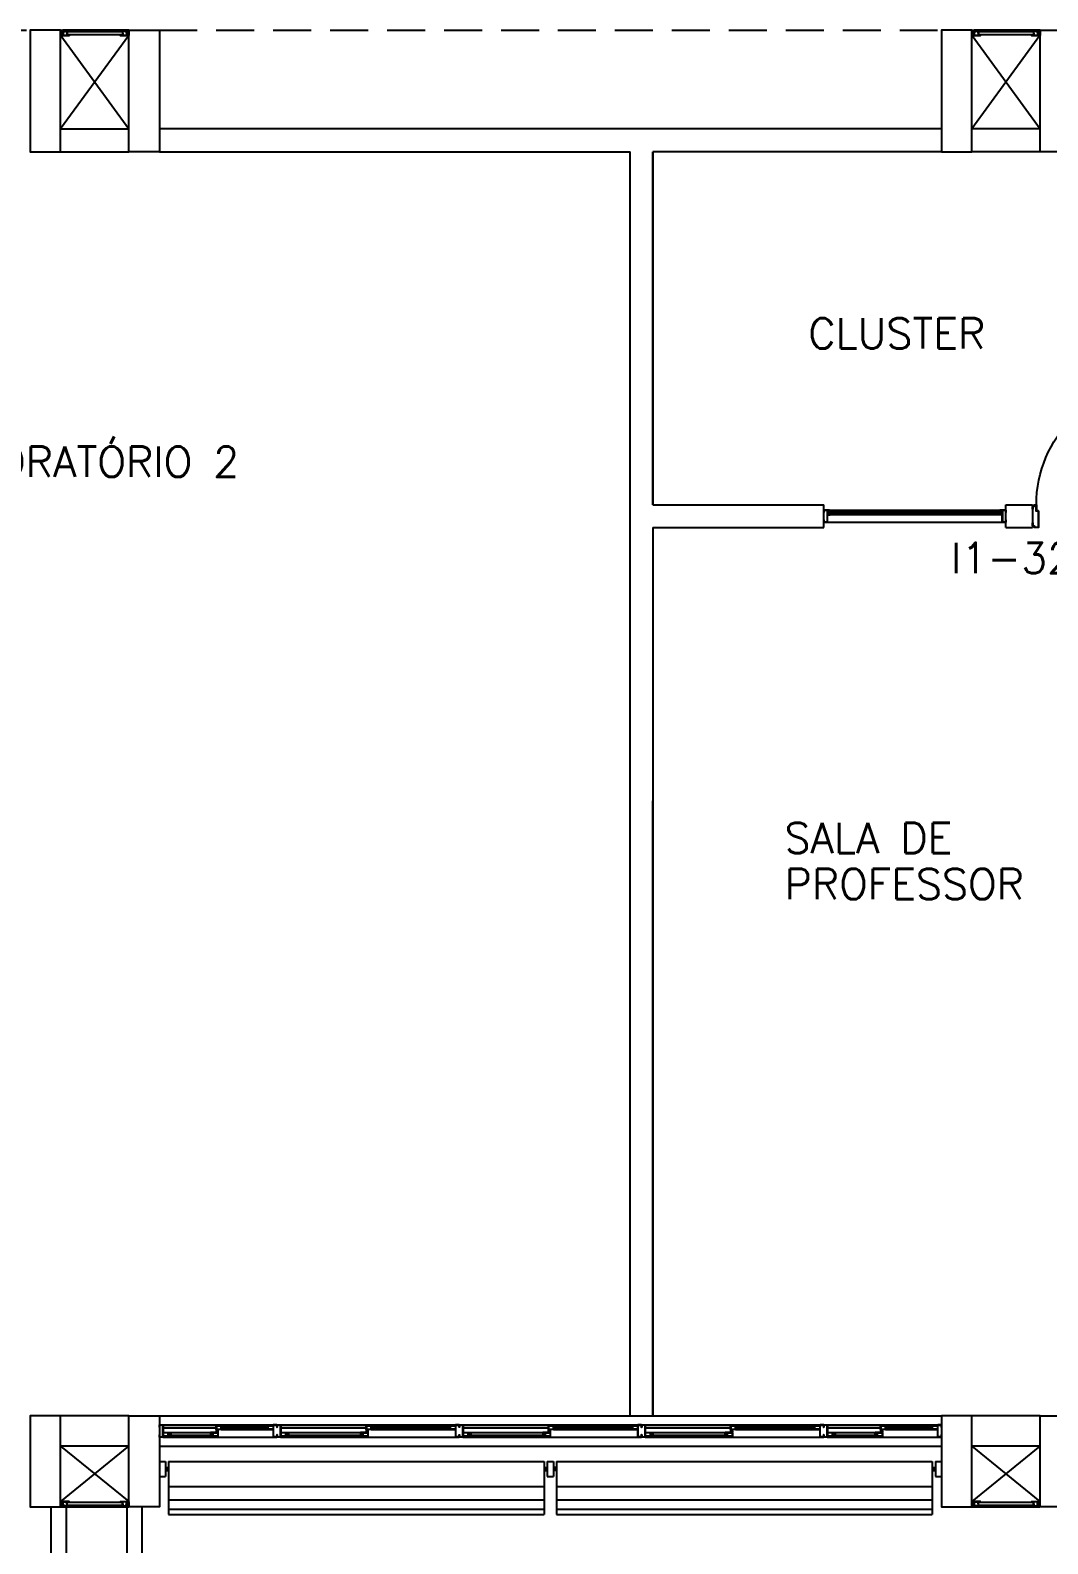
# Model space of a CAD drawing. Header units: millimetres. Extents: x 1887 to 2405, y 1100 to 1335.
# Drawn here: x 2045.56 to 2052.26, y 1254.76 to 1264.72 of the extents above; entities that cross this region are included whole.
import ezdxf

# ---------------------------------------------------------------- set-up
doc = ezdxf.new("R2010")
doc.units = ezdxf.units.MM
doc.linetypes.add('HIDDEN', pattern=[0.375, 0.25, -0.125])
for name, color, linetype in [('AR-ALV', 2, 'Continuous'), ('AR-BRISES', 1, 'Continuous'), ('AR-ESQ', 1, 'Continuous'), ('AR-ESQ-MONT', 1, 'Continuous'), ('AR-ESTC', 3, 'Continuous'), ('AR-PEITORIL', 1, 'Continuous'), ('AR-PISO', 1, 'Continuous'), ('AR-PORTA', 1, 'Continuous'), ('AR-PROJ', 1, 'HIDDEN'), ('AR-SHAFT', 1, 'Continuous'), ('BR-LINHAS', 1, 'Continuous'), ('BR-MONTANTE', 242, 'Continuous'), ('BR-PAINEL', 1, 'Continuous'), ('BR-SUPORTE', 1, 'Continuous'), ('DT-ESQ-BAGUETE-C', 2, 'Continuous'), ('DT-ESQ-BAGUETE-V', 1, 'Continuous'), ('DT-ESQ-CHAPA DOBRADA-V', 1, 'Continuous'), ('DT-ESQ-MARCO-V', 1, 'Continuous'), ('DT-ESQ-PERFIL CADEIRA-C', 2, 'Continuous'), ('DT-ESQ-PERFIL CADEIRA-V', 1, 'Continuous'), ('DT-ESQ-PERFIL U SIMPLES-C', 2, 'Continuous'), ('DT-ESQ-PERFIL U-C', 2, 'Continuous'), ('DT-ESQ-PERFIL U-V', 1, 'Continuous'), ('DT-ESQ-VENEZIANA-C', 2, 'Continuous'), ('DT-ESQ-VENEZIANA-V', 2, 'Continuous'), ('DT-ESQ-VIDRO-C', 2, 'Continuous'), ('ENDEREÇO', 2, 'Continuous'), ('insercao', 4, 'Continuous'), ('maçaneta', 1, 'Continuous'), ('mov', 1, 'Continuous'), ('PM-PERFIL U-C', 2, 'Continuous'), ('pm1', 2, 'Continuous'), ('TEXTO', 2, 'Continuous')]:
    doc.layers.add(name, color=color, linetype=linetype)
doc.styles.add('UNB-100', font='simplex.shx', dxfattribs={"height": 0.2})
doc.styles.add('UNB1-100', font='simplex.shx', dxfattribs={"height": 0.2})

# ---------------------------------------------------------------- blocks, each defined once
blk = doc.blocks.new('DT-GS-COBERTURA1')
at = {"layer": 'AR-PISO', "linetype": 'Continuous'}
for p, q in [((-103.075, -3.3688), (-103.075, 0)), ((-102.975, -3.3688), (-102.975, 0)), ((-102.575, -3.3688), (-102.575, 0)), ((-102.475, -3.3688), (-102.475, 0))]:
    blk.add_line(p, q, dxfattribs=at)
blk = doc.blocks.new('EF40-P')
at = {"layer": 'DT-ESQ-BAGUETE-C', "color": 2, "ltscale": 0.1}
for points in [[(0.4225, -0.08), (0.409, -0.08), (0.409, -0.0785), (0.422, -0.0785, 0.414214), (0.4225, -0.078), (0.4225, -0.067, 0.414214), (0.422, -0.0665), (0.409, -0.0665), (0.409, -0.065), (0.4225, -0.065, -0.414214), (0.424, -0.0665), (0.424, -0.0785, -0.414214)], [(0.7015, -0.08), (0.715, -0.08), (0.715, -0.0785), (0.702, -0.0785, -0.414214), (0.7015, -0.078), (0.7015, -0.067, -0.414214), (0.702, -0.0665), (0.715, -0.0665), (0.715, -0.065), (0.7015, -0.065, 0.414214), (0.7, -0.0665), (0.7, -0.0785, 0.414214)], [(1.41, -0.08), (1.3965, -0.08), (1.3965, -0.0785), (1.4095, -0.0785, 0.414214), (1.41, -0.078), (1.41, -0.067, 0.414214), (1.4095, -0.0665), (1.3965, -0.0665), (1.3965, -0.065), (1.41, -0.065, -0.414214), (1.4115, -0.0665), (1.4115, -0.0785, -0.414214)], [(1.9015, -0.08), (1.915, -0.08), (1.915, -0.0785), (1.902, -0.0785, -0.414214), (1.9015, -0.078), (1.9015, -0.067, -0.414214), (1.902, -0.0665), (1.915, -0.0665), (1.915, -0.065), (1.9015, -0.065, 0.414214), (1.9, -0.0665), (1.9, -0.0785, 0.414214)], [(2.61, -0.08), (2.5965, -0.08), (2.5965, -0.0785), (2.6095, -0.0785, 0.414214), (2.61, -0.078), (2.61, -0.067, 0.414214), (2.6095, -0.0665), (2.5965, -0.0665), (2.5965, -0.065), (2.61, -0.065, -0.414214), (2.6115, -0.0665), (2.6115, -0.0785, -0.414214)], [(3.1015, -0.08), (3.115, -0.08), (3.115, -0.0785), (3.102, -0.0785, -0.414214), (3.1015, -0.078), (3.1015, -0.067, -0.414214), (3.102, -0.0665), (3.115, -0.0665), (3.115, -0.065), (3.1015, -0.065, 0.414214), (3.1, -0.0665), (3.1, -0.0785, 0.414214)], [(3.81, -0.08), (3.7965, -0.08), (3.7965, -0.0785), (3.8095, -0.0785, 0.414214), (3.81, -0.078), (3.81, -0.067, 0.414214), (3.8095, -0.0665), (3.7965, -0.0665), (3.7965, -0.065), (3.81, -0.065, -0.414214), (3.8115, -0.0665), (3.8115, -0.0785, -0.414214)], [(4.3015, -0.08), (4.315, -0.08), (4.315, -0.0785), (4.302, -0.0785, -0.414214), (4.3015, -0.078), (4.3015, -0.067, -0.414214), (4.302, -0.0665), (4.315, -0.0665), (4.315, -0.065), (4.3015, -0.065, 0.414214), (4.3, -0.0665), (4.3, -0.0785, 0.414214)], [(4.7975, -0.08), (4.784, -0.08), (4.784, -0.0785), (4.797, -0.0785, 0.414214), (4.7975, -0.078), (4.7975, -0.067, 0.414214), (4.797, -0.0665), (4.784, -0.0665), (4.784, -0.065), (4.7975, -0.065, -0.414214), (4.799, -0.0665), (4.799, -0.0785, -0.414214)], [(5.0765, -0.08), (5.09, -0.08), (5.09, -0.0785), (5.077, -0.0785, -0.414214), (5.0765, -0.078), (5.0765, -0.067, -0.414214), (5.077, -0.0665), (5.09, -0.0665), (5.09, -0.065), (5.0765, -0.065, 0.414214), (5.075, -0.0665), (5.075, -0.0785, 0.414214)], [(0.0735, -0.125), (0.06, -0.125), (0.06, -0.1235), (0.073, -0.1235, 0.414214), (0.0735, -0.123), (0.0735, -0.112, 0.414214), (0.073, -0.1115), (0.06, -0.1115), (0.06, -0.11), (0.0735, -0.11, -0.414214), (0.075, -0.1115), (0.075, -0.1235, -0.414214)], [(0.339, -0.125), (0.3525, -0.125), (0.3525, -0.1235), (0.3395, -0.1235, -0.414214), (0.339, -0.123), (0.339, -0.112, -0.414214), (0.3395, -0.1115), (0.3525, -0.1115), (0.3525, -0.11), (0.339, -0.11, 0.414214), (0.3375, -0.1115), (0.3375, -0.1235, 0.414214)], [(0.8485, -0.125), (0.835, -0.125), (0.835, -0.1235), (0.848, -0.1235, 0.414214), (0.8485, -0.123), (0.8485, -0.112, 0.414214), (0.848, -0.1115), (0.835, -0.1115), (0.835, -0.11), (0.8485, -0.11, -0.414214), (0.85, -0.1115), (0.85, -0.1235, -0.414214)], [(1.3265, -0.125), (1.34, -0.125), (1.34, -0.1235), (1.327, -0.1235, -0.414214), (1.3265, -0.123), (1.3265, -0.112, -0.414214), (1.327, -0.1115), (1.34, -0.1115), (1.34, -0.11), (1.3265, -0.11, 0.414214), (1.325, -0.1115), (1.325, -0.1235, 0.414214)], [(2.0485, -0.125), (2.035, -0.125), (2.035, -0.1235), (2.048, -0.1235, 0.414214), (2.0485, -0.123), (2.0485, -0.112, 0.414214), (2.048, -0.1115), (2.035, -0.1115), (2.035, -0.11), (2.0485, -0.11, -0.414214), (2.05, -0.1115), (2.05, -0.1235, -0.414214)], [(2.5265, -0.125), (2.54, -0.125), (2.54, -0.1235), (2.527, -0.1235, -0.414214), (2.5265, -0.123), (2.5265, -0.112, -0.414214), (2.527, -0.1115), (2.54, -0.1115), (2.54, -0.11), (2.5265, -0.11, 0.414214), (2.525, -0.1115), (2.525, -0.1235, 0.414214)], [(3.2485, -0.125), (3.235, -0.125), (3.235, -0.1235), (3.248, -0.1235, 0.414214), (3.2485, -0.123), (3.2485, -0.112, 0.414214), (3.248, -0.1115), (3.235, -0.1115), (3.235, -0.11), (3.2485, -0.11, -0.414214), (3.25, -0.1115), (3.25, -0.1235, -0.414214)], [(3.7265, -0.125), (3.74, -0.125), (3.74, -0.1235), (3.727, -0.1235, -0.414214), (3.7265, -0.123), (3.7265, -0.112, -0.414214), (3.727, -0.1115), (3.74, -0.1115), (3.74, -0.11), (3.7265, -0.11, 0.414214), (3.725, -0.1115), (3.725, -0.1235, 0.414214)], [(4.4485, -0.125), (4.435, -0.125), (4.435, -0.1235), (4.448, -0.1235, 0.414214), (4.4485, -0.123), (4.4485, -0.112, 0.414214), (4.448, -0.1115), (4.435, -0.1115), (4.435, -0.11), (4.4485, -0.11, -0.414214), (4.45, -0.1115), (4.45, -0.1235, -0.414214)], [(4.714, -0.125), (4.7275, -0.125), (4.7275, -0.1235), (4.7145, -0.1235, -0.414214), (4.714, -0.123), (4.714, -0.112, -0.414214), (4.7145, -0.1115), (4.7275, -0.1115), (4.7275, -0.11), (4.714, -0.11, 0.414214), (4.7125, -0.1115), (4.7125, -0.1235, 0.414214)]]:
    blk.add_lwpolyline(points, format="xyb", close=True, dxfattribs=at)
at = {"layer": 'DT-ESQ-BAGUETE-V', "ltscale": 0.1}
for p, q in [((0.4225, -0.065), (0.7015, -0.065)), ((1.41, -0.065), (1.9015, -0.065)), ((2.61, -0.065), (3.1015, -0.065)), ((3.81, -0.065), (4.3015, -0.065)), ((4.7975, -0.065), (5.0765, -0.065))]:
    blk.add_line(p, q, dxfattribs=at)
at = {"layer": 'DT-ESQ-BAGUETE-V', "color": 1, "ltscale": 0.1}
for p, q in [((0.0735, -0.11), (0.339, -0.11)), ((0.8485, -0.11), (1.3265, -0.11)), ((2.0485, -0.11), (2.5265, -0.11)), ((3.2485, -0.11), (3.7265, -0.11)), ((4.4485, -0.11), (4.714, -0.11))]:
    blk.add_line(p, q, dxfattribs=at)
at = {"layer": 'DT-ESQ-CHAPA DOBRADA-V', "ltscale": 0.1}
for p, q in [((0.025, -0.077), (0.374, -0.077)), ((0.025, -0.08), (0.374, -0.08)), ((0.8, -0.077), (1.3615, -0.077)), ((0.8, -0.08), (1.3615, -0.08)), ((4.4, -0.077), (4.749, -0.077)), ((4.4, -0.08), (4.749, -0.08))]:
    blk.add_line(p, q, dxfattribs=at)
at = {"layer": 'DT-ESQ-CHAPA DOBRADA-V', "color": 1, "ltscale": 0.1}
for p, q in [((2, -0.077), (2.5615, -0.077)), ((2, -0.08), (2.5615, -0.08)), ((3.2, -0.077), (3.7615, -0.077)), ((3.2, -0.08), (3.7615, -0.08))]:
    blk.add_line(p, q, dxfattribs=at)
at = {"layer": 'DT-ESQ-PERFIL CADEIRA-C', "color": 2, "ltscale": 0.1}
for p, q in [((0.376, -0.0885), (0.4225, -0.0885)), ((0.75, -0.0885), (0.7015, -0.0885)), ((1.3635, -0.0885), (1.41, -0.0885)), ((1.95, -0.0885), (1.9015, -0.0885)), ((2.5635, -0.0885), (2.61, -0.0885)), ((3.15, -0.0885), (3.1015, -0.0885)), ((3.7635, -0.0885), (3.81, -0.0885)), ((4.35, -0.0885), (4.3015, -0.0885)), ((4.751, -0.0885), (4.7975, -0.0885)), ((5.125, -0.0885), (5.0765, -0.0885)), ((0.025, -0.1335), (0.0735, -0.1335)), ((0.3855, -0.1335), (0.339, -0.1335)), ((0.8, -0.1335), (0.8485, -0.1335)), ((1.373, -0.1335), (1.3265, -0.1335)), ((2, -0.1335), (2.0485, -0.1335)), ((2.573, -0.1335), (2.5265, -0.1335)), ((3.2, -0.1335), (3.2485, -0.1335)), ((3.773, -0.1335), (3.7265, -0.1335)), ((4.7605, -0.1335), (4.714, -0.1335))]:
    blk.add_line(p, q, dxfattribs=at)
at = {"layer": 'DT-ESQ-PERFIL CADEIRA-C', "ltscale": 0.1}
blk.add_line((4.4, -0.1335), (4.4485, -0.1335), dxfattribs=at)
at = {"layer": 'DT-ESQ-PERFIL CADEIRA-C', "color": 2, "ltscale": 0.1}
for points in [[(0.4225, -0.087, -1), (0.4225, -0.09), (0.376, -0.09, -0.414214), (0.374, -0.088), (0.374, -0.067, -0.414214), (0.376, -0.065), (0.4075, -0.065, -0.414214), (0.409, -0.0665), (0.409, -0.087)], [(0.409, -0.0885, -0.198913), (0.4079, -0.0881, -0.198913), (0.4075, -0.087), (0.4075, -0.067, 0.414214), (0.407, -0.0665), (0.376, -0.0665, 0.414214), (0.3755, -0.067), (0.3755, -0.088, 0.414214), (0.376, -0.0885)], [(0.7015, -0.09), (0.75, -0.09), (0.75, -0.0885), (0.715, -0.0885, 0.198912), (0.7161, -0.0881, 0.198913), (0.7165, -0.087), (0.7165, -0.067, -0.414214), (0.717, -0.0665), (0.75, -0.0665), (0.75, -0.065), (0.7165, -0.065, 0.414214), (0.715, -0.0665), (0.715, -0.0785), (0.715, -0.08), (0.715, -0.087), (0.7015, -0.087, 1)], [(1.41, -0.087, -1), (1.41, -0.09), (1.3635, -0.09, -0.414214), (1.3615, -0.088), (1.3615, -0.067, -0.414214), (1.3635, -0.065), (1.395, -0.065, -0.414214), (1.3965, -0.0665), (1.3965, -0.087)], [(1.3965, -0.0885, -0.198913), (1.3954, -0.0881, -0.198913), (1.395, -0.087), (1.395, -0.067, 0.414214), (1.3945, -0.0665), (1.3635, -0.0665, 0.414214), (1.363, -0.067), (1.363, -0.088, 0.414214), (1.3635, -0.0885)], [(1.9015, -0.09), (1.95, -0.09), (1.95, -0.0885), (1.915, -0.0885, 0.198912), (1.9161, -0.0881, 0.198913), (1.9165, -0.087), (1.9165, -0.067, -0.414214), (1.917, -0.0665), (1.95, -0.0665), (1.95, -0.065), (1.9165, -0.065, 0.414214), (1.915, -0.0665), (1.915, -0.0785), (1.915, -0.08), (1.915, -0.087), (1.9015, -0.087, 1)], [(2.61, -0.087, -1), (2.61, -0.09), (2.5635, -0.09, -0.414214), (2.5615, -0.088), (2.5615, -0.067, -0.414214), (2.5635, -0.065), (2.595, -0.065, -0.414214), (2.5965, -0.0665), (2.5965, -0.087)], [(2.5965, -0.0885, -0.198913), (2.5954, -0.0881, -0.198913), (2.595, -0.087), (2.595, -0.067, 0.414214), (2.5945, -0.0665), (2.5635, -0.0665, 0.414214), (2.563, -0.067), (2.563, -0.088, 0.414214), (2.5635, -0.0885)], [(3.1015, -0.09), (3.15, -0.09), (3.15, -0.0885), (3.115, -0.0885, 0.198912), (3.1161, -0.0881, 0.198913), (3.1165, -0.087), (3.1165, -0.067, -0.414214), (3.117, -0.0665), (3.15, -0.0665), (3.15, -0.065), (3.1165, -0.065, 0.414214), (3.115, -0.0665), (3.115, -0.0785), (3.115, -0.08), (3.115, -0.087), (3.1015, -0.087, 1)], [(3.81, -0.087, -1), (3.81, -0.09), (3.7635, -0.09, -0.414214), (3.7615, -0.088), (3.7615, -0.067, -0.414214), (3.7635, -0.065), (3.795, -0.065, -0.414214), (3.7965, -0.0665), (3.7965, -0.087)], [(3.7965, -0.0885, -0.198913), (3.7954, -0.0881, -0.198913), (3.795, -0.087), (3.795, -0.067, 0.414214), (3.7945, -0.0665), (3.7635, -0.0665, 0.414214), (3.763, -0.067), (3.763, -0.088, 0.414214), (3.7635, -0.0885)], [(4.3015, -0.09), (4.35, -0.09), (4.35, -0.0885), (4.315, -0.0885, 0.198912), (4.3161, -0.0881, 0.198913), (4.3165, -0.087), (4.3165, -0.067, -0.414214), (4.317, -0.0665), (4.35, -0.0665), (4.35, -0.065), (4.3165, -0.065, 0.414214), (4.315, -0.0665), (4.315, -0.0785), (4.315, -0.08), (4.315, -0.087), (4.3015, -0.087, 1)], [(4.7975, -0.087, -1), (4.7975, -0.09), (4.751, -0.09, -0.414214), (4.749, -0.088), (4.749, -0.067, -0.414214), (4.751, -0.065), (4.7825, -0.065, -0.414214), (4.784, -0.0665), (4.784, -0.087)], [(4.784, -0.0885, -0.198913), (4.7829, -0.0881, -0.198913), (4.7825, -0.087), (4.7825, -0.067, 0.414214), (4.782, -0.0665), (4.751, -0.0665, 0.414214), (4.7505, -0.067), (4.7505, -0.088, 0.414214), (4.751, -0.0885)], [(5.0765, -0.09), (5.125, -0.09), (5.125, -0.0885), (5.09, -0.0885, 0.198912), (5.0911, -0.0881, 0.198913), (5.0915, -0.087), (5.0915, -0.067, -0.414214), (5.092, -0.0665), (5.125, -0.0665), (5.125, -0.065), (5.0915, -0.065, 0.414214), (5.09, -0.0665), (5.09, -0.0785), (5.09, -0.08), (5.09, -0.087), (5.0765, -0.087, 1)], [(0.0735, -0.135), (0.025, -0.135), (0.025, -0.1335), (0.06, -0.1335, -0.198912), (0.0589, -0.1331, -0.198913), (0.0585, -0.132), (0.0585, -0.112, 0.414214), (0.058, -0.1115), (0.025, -0.1115), (0.025, -0.11), (0.0585, -0.11, -0.414214), (0.06, -0.1115), (0.06, -0.1235), (0.06, -0.125), (0.06, -0.132), (0.0735, -0.132, -1)], [(0.339, -0.132, 1), (0.339, -0.135), (0.3855, -0.135, 0.414214), (0.3875, -0.133), (0.3875, -0.112, 0.414214), (0.3855, -0.11), (0.354, -0.11, 0.414214), (0.3525, -0.1115), (0.3525, -0.132)], [(0.3525, -0.1335, 0.198913), (0.3536, -0.1331, 0.198913), (0.354, -0.132), (0.354, -0.112, -0.414214), (0.3545, -0.1115), (0.3855, -0.1115, -0.414214), (0.386, -0.112), (0.386, -0.133, -0.414214), (0.3855, -0.1335)], [(0.8485, -0.135), (0.8, -0.135), (0.8, -0.1335), (0.835, -0.1335, -0.198912), (0.8339, -0.1331, -0.198913), (0.8335, -0.132), (0.8335, -0.112, 0.414214), (0.833, -0.1115), (0.8, -0.1115), (0.8, -0.11), (0.8335, -0.11, -0.414214), (0.835, -0.1115), (0.835, -0.1235), (0.835, -0.125), (0.835, -0.132), (0.8485, -0.132, -1)], [(1.3265, -0.132, 1), (1.3265, -0.135), (1.373, -0.135, 0.414214), (1.375, -0.133), (1.375, -0.112, 0.414214), (1.373, -0.11), (1.3415, -0.11, 0.414214), (1.34, -0.1115), (1.34, -0.132)], [(1.34, -0.1335, 0.198913), (1.3411, -0.1331, 0.198913), (1.3415, -0.132), (1.3415, -0.112, -0.414214), (1.342, -0.1115), (1.373, -0.1115, -0.414214), (1.3735, -0.112), (1.3735, -0.133, -0.414214), (1.373, -0.1335)], [(2.0485, -0.135), (2, -0.135), (2, -0.1335), (2.035, -0.1335, -0.198912), (2.0339, -0.1331, -0.198913), (2.0335, -0.132), (2.0335, -0.112, 0.414214), (2.033, -0.1115), (2, -0.1115), (2, -0.11), (2.0335, -0.11, -0.414214), (2.035, -0.1115), (2.035, -0.1235), (2.035, -0.125), (2.035, -0.132), (2.0485, -0.132, -1)], [(2.5265, -0.132, 1), (2.5265, -0.135), (2.573, -0.135, 0.414214), (2.575, -0.133), (2.575, -0.112, 0.414214), (2.573, -0.11), (2.5415, -0.11, 0.414214), (2.54, -0.1115), (2.54, -0.132)], [(2.54, -0.1335, 0.198913), (2.5411, -0.1331, 0.198913), (2.5415, -0.132), (2.5415, -0.112, -0.414214), (2.542, -0.1115), (2.573, -0.1115, -0.414214), (2.5735, -0.112), (2.5735, -0.133, -0.414214), (2.573, -0.1335)], [(3.2485, -0.135), (3.2, -0.135), (3.2, -0.1335), (3.235, -0.1335, -0.198912), (3.2339, -0.1331, -0.198913), (3.2335, -0.132), (3.2335, -0.112, 0.414214), (3.233, -0.1115), (3.2, -0.1115), (3.2, -0.11), (3.2335, -0.11, -0.414214), (3.235, -0.1115), (3.235, -0.1235), (3.235, -0.125), (3.235, -0.132), (3.2485, -0.132, -1)], [(3.7265, -0.132, 1), (3.7265, -0.135), (3.773, -0.135, 0.414214), (3.775, -0.133), (3.775, -0.112, 0.414214), (3.773, -0.11), (3.7415, -0.11, 0.414214), (3.74, -0.1115), (3.74, -0.132)], [(3.74, -0.1335, 0.198913), (3.7411, -0.1331, 0.198913), (3.7415, -0.132), (3.7415, -0.112, -0.414214), (3.742, -0.1115), (3.773, -0.1115, -0.414214), (3.7735, -0.112), (3.7735, -0.133, -0.414214), (3.773, -0.1335)], [(4.4485, -0.135), (4.4, -0.135), (4.4, -0.1335), (4.435, -0.1335, -0.198912), (4.4339, -0.1331, -0.198913), (4.4335, -0.132), (4.4335, -0.112, 0.414214), (4.433, -0.1115), (4.4, -0.1115), (4.4, -0.11), (4.4335, -0.11, -0.414214), (4.435, -0.1115), (4.435, -0.1235), (4.435, -0.125), (4.435, -0.132), (4.4485, -0.132, -1)], [(4.714, -0.132, 1), (4.714, -0.135), (4.7605, -0.135, 0.414214), (4.7625, -0.133), (4.7625, -0.112, 0.414214), (4.7605, -0.11), (4.729, -0.11, 0.414214), (4.7275, -0.1115), (4.7275, -0.132)], [(4.7275, -0.1335, 0.198913), (4.7286, -0.1331, 0.198913), (4.729, -0.132), (4.729, -0.112, -0.414214), (4.7295, -0.1115), (4.7605, -0.1115, -0.414214), (4.761, -0.112), (4.761, -0.133, -0.414214), (4.7605, -0.1335)]]:
    blk.add_lwpolyline(points, format="xyb", close=True, dxfattribs=at)
at = {"layer": 'DT-ESQ-PERFIL CADEIRA-V', "ltscale": 0.1}
for p, q in [((0.4075, -0.09), (0.7015, -0.09)), ((1.395, -0.09), (1.9015, -0.09))]:
    blk.add_line(p, q, dxfattribs=at)
at = {"layer": 'DT-ESQ-PERFIL CADEIRA-V', "color": 1, "ltscale": 0.1}
for p, q in [((2.595, -0.09), (3.1015, -0.09)), ((3.795, -0.09), (4.3015, -0.09)), ((4.7825, -0.09), (5.0765, -0.09)), ((0.0735, -0.135), (0.339, -0.135)), ((0.8485, -0.135), (1.3265, -0.135)), ((2.0485, -0.135), (2.5265, -0.135)), ((4.4485, -0.135), (4.714, -0.135))]:
    blk.add_line(p, q, dxfattribs=at)
at = {"layer": 'DT-ESQ-PERFIL CADEIRA-V', "color": 2, "ltscale": 0.1}
blk.add_line((3.2485, -0.135), (3.7265, -0.135), dxfattribs=at)
at = {"layer": 'DT-ESQ-PERFIL U SIMPLES-C', "color": 2, "ltscale": 0.1}
for points in [[(0.376, -0.102), (0.384, -0.102), (0.384, -0.1005), (0.376, -0.1005, -0.414214), (0.3755, -0.1), (0.3755, -0.092, -0.414214), (0.376, -0.0915), (0.384, -0.0915), (0.384, -0.09), (0.376, -0.09, 0.414214), (0.374, -0.092), (0.374, -0.1, 0.414214)], [(0.3855, -0.098), (0.3775, -0.098), (0.3775, -0.0995), (0.3855, -0.0995, -0.414214), (0.386, -0.1), (0.386, -0.108, -0.414214), (0.3855, -0.1085), (0.3775, -0.1085), (0.3775, -0.11), (0.3855, -0.11, 0.414214), (0.3875, -0.108), (0.3875, -0.1, 0.414214)], [(1.3635, -0.102), (1.3715, -0.102), (1.3715, -0.1005), (1.3635, -0.1005, -0.414214), (1.363, -0.1), (1.363, -0.092, -0.414214), (1.3635, -0.0915), (1.3715, -0.0915), (1.3715, -0.09), (1.3635, -0.09, 0.414214), (1.3615, -0.092), (1.3615, -0.1, 0.414214)], [(1.373, -0.098), (1.365, -0.098), (1.365, -0.0995), (1.373, -0.0995, -0.414214), (1.3735, -0.1), (1.3735, -0.108, -0.414214), (1.373, -0.1085), (1.365, -0.1085), (1.365, -0.11), (1.373, -0.11, 0.414214), (1.375, -0.108), (1.375, -0.1, 0.414214)], [(2.5635, -0.102), (2.5715, -0.102), (2.5715, -0.1005), (2.5635, -0.1005, -0.414214), (2.563, -0.1), (2.563, -0.092, -0.414214), (2.5635, -0.0915), (2.5715, -0.0915), (2.5715, -0.09), (2.5635, -0.09, 0.414214), (2.5615, -0.092), (2.5615, -0.1, 0.414214)], [(2.573, -0.098), (2.565, -0.098), (2.565, -0.0995), (2.573, -0.0995, -0.414214), (2.5735, -0.1), (2.5735, -0.108, -0.414214), (2.573, -0.1085), (2.565, -0.1085), (2.565, -0.11), (2.573, -0.11, 0.414214), (2.575, -0.108), (2.575, -0.1, 0.414214)], [(3.7635, -0.102), (3.7715, -0.102), (3.7715, -0.1005), (3.7635, -0.1005, -0.414214), (3.763, -0.1), (3.763, -0.092, -0.414214), (3.7635, -0.0915), (3.7715, -0.0915), (3.7715, -0.09), (3.7635, -0.09, 0.414214), (3.7615, -0.092), (3.7615, -0.1, 0.414214)], [(3.773, -0.098), (3.765, -0.098), (3.765, -0.0995), (3.773, -0.0995, -0.414214), (3.7735, -0.1), (3.7735, -0.108, -0.414214), (3.773, -0.1085), (3.765, -0.1085), (3.765, -0.11), (3.773, -0.11, 0.414214), (3.775, -0.108), (3.775, -0.1, 0.414214)], [(4.751, -0.102), (4.759, -0.102), (4.759, -0.1005), (4.751, -0.1005, -0.414214), (4.7505, -0.1), (4.7505, -0.092, -0.414214), (4.751, -0.0915), (4.759, -0.0915), (4.759, -0.09), (4.751, -0.09, 0.414214), (4.749, -0.092), (4.749, -0.1, 0.414214)], [(4.7605, -0.098), (4.7525, -0.098), (4.7525, -0.0995), (4.7605, -0.0995, -0.414214), (4.761, -0.1), (4.761, -0.108, -0.414214), (4.7605, -0.1085), (4.7525, -0.1085), (4.7525, -0.11), (4.7605, -0.11, 0.414214), (4.7625, -0.108), (4.7625, -0.1, 0.414214)]]:
    blk.add_lwpolyline(points, format="xyb", close=True, dxfattribs=at)
at = {"layer": 'DT-ESQ-PERFIL U-C', "color": 2, "ltscale": 0.1}
for points in [[(0, -0.0615, -0.414214), (0.0015, -0.06), (0.0235, -0.06, -0.414214), (0.025, -0.0615), (0.025, -0.1385, -0.414214), (0.0235, -0.14), (0.0015, -0.14, -0.414214), (0, -0.1385), (0, -0.125), (0.0015, -0.125), (0.0015, -0.138, 0.414214), (0.002, -0.1385), (0.023, -0.1385, 0.414214), (0.0235, -0.138), (0.0235, -0.062, 0.414214), (0.023, -0.0615), (0.002, -0.0615, 0.414214), (0.0015, -0.062), (0.0015, -0.075), (0, -0.075)], [(0.775, -0.0615, 0.414214), (0.7735, -0.06), (0.7515, -0.06, 0.414214), (0.75, -0.0615), (0.75, -0.1385, 0.414214), (0.7515, -0.14), (0.7735, -0.14, 0.414214), (0.775, -0.1385), (0.775, -0.125), (0.7735, -0.125), (0.7735, -0.138, -0.414214), (0.773, -0.1385), (0.752, -0.1385, -0.414214), (0.7515, -0.138), (0.7515, -0.062, -0.414214), (0.752, -0.0615), (0.773, -0.0615, -0.414214), (0.7735, -0.062), (0.7735, -0.075), (0.775, -0.075)], [(0.775, -0.0615, -0.414214), (0.7765, -0.06), (0.7985, -0.06, -0.414214), (0.8, -0.0615), (0.8, -0.1385, -0.414214), (0.7985, -0.14), (0.7765, -0.14, -0.414214), (0.775, -0.1385), (0.775, -0.125), (0.7765, -0.125), (0.7765, -0.138, 0.414214), (0.777, -0.1385), (0.798, -0.1385, 0.414214), (0.7985, -0.138), (0.7985, -0.062, 0.414214), (0.798, -0.0615), (0.777, -0.0615, 0.414214), (0.7765, -0.062), (0.7765, -0.075), (0.775, -0.075)], [(1.975, -0.0615, 0.414214), (1.9735, -0.06), (1.9515, -0.06, 0.414214), (1.95, -0.0615), (1.95, -0.1385, 0.414214), (1.9515, -0.14), (1.9735, -0.14, 0.414214), (1.975, -0.1385), (1.975, -0.125), (1.9735, -0.125), (1.9735, -0.138, -0.414214), (1.973, -0.1385), (1.952, -0.1385, -0.414214), (1.9515, -0.138), (1.9515, -0.062, -0.414214), (1.952, -0.0615), (1.973, -0.0615, -0.414214), (1.9735, -0.062), (1.9735, -0.075), (1.975, -0.075)], [(1.975, -0.0615, -0.414214), (1.9765, -0.06), (1.9985, -0.06, -0.414214), (2, -0.0615), (2, -0.1385, -0.414214), (1.9985, -0.14), (1.9765, -0.14, -0.414214), (1.975, -0.1385), (1.975, -0.125), (1.9765, -0.125), (1.9765, -0.138, 0.414214), (1.977, -0.1385), (1.998, -0.1385, 0.414214), (1.9985, -0.138), (1.9985, -0.062, 0.414214), (1.998, -0.0615), (1.977, -0.0615, 0.414214), (1.9765, -0.062), (1.9765, -0.075), (1.975, -0.075)], [(3.175, -0.0615, 0.414214), (3.1735, -0.06), (3.1515, -0.06, 0.414214), (3.15, -0.0615), (3.15, -0.1385, 0.414214), (3.1515, -0.14), (3.1735, -0.14, 0.414214), (3.175, -0.1385), (3.175, -0.125), (3.1735, -0.125), (3.1735, -0.138, -0.414214), (3.173, -0.1385), (3.152, -0.1385, -0.414214), (3.1515, -0.138), (3.1515, -0.062, -0.414214), (3.152, -0.0615), (3.173, -0.0615, -0.414214), (3.1735, -0.062), (3.1735, -0.075), (3.175, -0.075)], [(3.175, -0.0615, -0.414214), (3.1765, -0.06), (3.1985, -0.06, -0.414214), (3.2, -0.0615), (3.2, -0.1385, -0.414214), (3.1985, -0.14), (3.1765, -0.14, -0.414214), (3.175, -0.1385), (3.175, -0.125), (3.1765, -0.125), (3.1765, -0.138, 0.414214), (3.177, -0.1385), (3.198, -0.1385, 0.414214), (3.1985, -0.138), (3.1985, -0.062, 0.414214), (3.198, -0.0615), (3.177, -0.0615, 0.414214), (3.1765, -0.062), (3.1765, -0.075), (3.175, -0.075)], [(4.375, -0.0615, 0.414214), (4.3735, -0.06), (4.3515, -0.06, 0.414214), (4.35, -0.0615), (4.35, -0.1385, 0.414214), (4.3515, -0.14), (4.3735, -0.14, 0.414214), (4.375, -0.1385), (4.375, -0.125), (4.3735, -0.125), (4.3735, -0.138, -0.414214), (4.373, -0.1385), (4.352, -0.1385, -0.414214), (4.3515, -0.138), (4.3515, -0.062, -0.414214), (4.352, -0.0615), (4.373, -0.0615, -0.414214), (4.3735, -0.062), (4.3735, -0.075), (4.375, -0.075)], [(4.375, -0.0615, -0.414214), (4.3765, -0.06), (4.3985, -0.06, -0.414214), (4.4, -0.0615), (4.4, -0.1385, -0.414214), (4.3985, -0.14), (4.3765, -0.14, -0.414214), (4.375, -0.1385), (4.375, -0.125), (4.3765, -0.125), (4.3765, -0.138, 0.414214), (4.377, -0.1385), (4.398, -0.1385, 0.414214), (4.3985, -0.138), (4.3985, -0.062, 0.414214), (4.398, -0.0615), (4.377, -0.0615, 0.414214), (4.3765, -0.062), (4.3765, -0.075), (4.375, -0.075)], [(5.15, -0.0615, 0.414214), (5.1485, -0.06), (5.1265, -0.06, 0.414214), (5.125, -0.0615), (5.125, -0.1385, 0.414214), (5.1265, -0.14), (5.1485, -0.14, 0.414214), (5.15, -0.1385), (5.15, -0.125), (5.1485, -0.125), (5.1485, -0.138, -0.414214), (5.148, -0.1385), (5.127, -0.1385, -0.414214), (5.1265, -0.138), (5.1265, -0.062, -0.414214), (5.127, -0.0615), (5.148, -0.0615, -0.414214), (5.1485, -0.062), (5.1485, -0.075), (5.15, -0.075)]]:
    blk.add_lwpolyline(points, format="xyb", close=True, dxfattribs=at)
at = {"layer": 'DT-ESQ-PERFIL U-V', "color": 1, "ltscale": 0.1}
for p, q in [((0.0235, -0.06), (0.7515, -0.06)), ((0.7985, -0.06), (1.9515, -0.06)), ((1.9985, -0.06), (3.1515, -0.06)), ((4.3985, -0.06), (5.1265, -0.06)), ((0.0235, -0.14), (0.7515, -0.14)), ((0.7985, -0.14), (1.9515, -0.14)), ((1.9985, -0.14), (3.1515, -0.14)), ((4.3985, -0.14), (5.1265, -0.14))]:
    blk.add_line(p, q, dxfattribs=at)
at = {"layer": 'DT-ESQ-PERFIL U-V', "ltscale": 0.1}
for p, q in [((3.1985, -0.06), (4.3515, -0.06)), ((3.1985, -0.14), (4.3515, -0.14))]:
    blk.add_line(p, q, dxfattribs=at)
at = {"layer": 'DT-ESQ-VIDRO-C', "ltscale": 0.1}
for points in [[(0.7125, -0.085), (0.7125, -0.082), (0.4115, -0.082), (0.4115, -0.085)], [(1.9125, -0.085), (1.9125, -0.082), (1.399, -0.082), (1.399, -0.085)], [(3.1125, -0.085), (3.1125, -0.082), (2.599, -0.082), (2.599, -0.085)], [(4.3125, -0.085), (4.3125, -0.082), (3.799, -0.082), (3.799, -0.085)], [(5.0875, -0.085), (5.0875, -0.082), (4.7865, -0.082), (4.7865, -0.085)], [(0.063, -0.13), (0.063, -0.127), (0.3495, -0.127), (0.3495, -0.13)], [(0.838, -0.13), (0.838, -0.127), (1.337, -0.127), (1.337, -0.13)], [(2.038, -0.13), (2.038, -0.127), (2.537, -0.127), (2.537, -0.13)], [(3.238, -0.13), (3.238, -0.127), (3.737, -0.127), (3.737, -0.13)], [(4.438, -0.13), (4.438, -0.127), (4.7245, -0.127), (4.7245, -0.13)]]:
    blk.add_lwpolyline(points, close=True, dxfattribs=at)
blk = doc.blocks.new('EF05-P')
at = {"layer": 'DT-ESQ-BAGUETE-C', "ltscale": 0.1}
blk.add_lwpolyline([(0.039, -0.05), (0.0255, -0.05), (0.0255, -0.0485), (0.039, -0.0485), (0.039, -0.0365), (0.0255, -0.0365), (0.0255, -0.035), (0.039, -0.035, -0.414214), (0.0405, -0.0365), (0.0405, -0.0485, -0.414214)], format="xyb", close=True, dxfattribs=at)
at = {"layer": 'DT-ESQ-BAGUETE-C', "color": 2, "ltscale": 0.1}
blk.add_lwpolyline([(1.161, -0.05), (1.1745, -0.05), (1.1745, -0.0485), (1.161, -0.0485), (1.161, -0.0365), (1.1745, -0.0365), (1.1745, -0.035), (1.161, -0.035, 0.414214), (1.1595, -0.0365), (1.1595, -0.0485, 0.414214)], format="xyb", close=True, dxfattribs=at)
at = {"layer": 'DT-ESQ-BAGUETE-V', "color": 2, "ltscale": 0.1}
blk.add_line((1.161, -0.05), (0.039, -0.05), dxfattribs=at)
at = {"layer": 'DT-ESQ-CHAPA DOBRADA-V', "color": 2, "ltscale": 0.1}
blk.add_line((1.16, -0.067), (0.04, -0.067), dxfattribs=at)
at = {"layer": 'DT-ESQ-MARCO-V', "color": 1, "ltscale": 0.1}
for p, q in [((0.0235, -0.035), (1.1765, -0.035)), ((0.0235, -0.115), (1.1765, -0.115))]:
    blk.add_line(p, q, dxfattribs=at)
at = {"layer": 'DT-ESQ-PERFIL U-C', "color": 2, "ltscale": 0.1}
for points in [[(0.025, -0.0655), (0.025, -0.0655, 0.414214), (0.0235, -0.067), (0.0235, -0.1135), (0.0015, -0.1135), (0.0015, -0.1), (0, -0.1), (0, -0.1135, 0.414214), (0.0015, -0.115), (0.0235, -0.115, 0.414214), (0.025, -0.1135), (0.025, -0.067), (0.04, -0.067, 1), (0.04, -0.064), (0.025, -0.064), (0.025, -0.0365, 0.414214), (0.0235, -0.035), (0.0015, -0.035, 0.414214), (0, -0.0365), (0, -0.05), (0.0015, -0.05), (0.0015, -0.0365), (0.0235, -0.0365), (0.0235, -0.064, 0.414214), (0.025, -0.0655), (0.04, -0.0655)], [(1.175, -0.0655), (1.175, -0.0655, -0.414214), (1.1765, -0.067), (1.1765, -0.1135), (1.1985, -0.1135), (1.1985, -0.1), (1.2, -0.1), (1.2, -0.1135, -0.414214), (1.1985, -0.115), (1.1765, -0.115, -0.414214), (1.175, -0.1135), (1.175, -0.067), (1.16, -0.067, -1), (1.16, -0.064), (1.175, -0.064), (1.175, -0.0365, -0.414214), (1.1765, -0.035), (1.1985, -0.035, -0.414214), (1.2, -0.0365), (1.2, -0.05), (1.1985, -0.05), (1.1985, -0.0365), (1.1765, -0.0365), (1.1765, -0.064, -0.414214), (1.175, -0.0655), (1.16, -0.0655)]]:
    blk.add_lwpolyline(points, format="xyb", dxfattribs=at)
at = {"layer": 'DT-ESQ-VIDRO-C', "color": 2, "ltscale": 0.1}
blk.add_lwpolyline([(0.027, -0.062), (0.027, -0.052), (1.173, -0.052), (1.173, -0.062)], close=True, dxfattribs=at)
blk = doc.blocks.new('EF01-P')
at = {"layer": 'DT-ESQ-BAGUETE-C', "ltscale": 0.1}
for points in [[(0.0015, 0.035), (0.015, 0.035), (0.015, 0.0335), (0.0015, 0.0335), (0.0015, 0.005), (0.015, 0.005), (0.015, 0.0035), (0.0015, 0.0035, -0.414214), (0, 0.005), (0, 0.0335, -0.414214)], [(0.4485, 0.035), (0.435, 0.035), (0.435, 0.0335), (0.4485, 0.0335), (0.4485, 0.005), (0.435, 0.005), (0.435, 0.0035), (0.4485, 0.0035, 0.414214), (0.45, 0.005), (0.45, 0.0335, 0.414214)]]:
    blk.add_lwpolyline(points, format="xyb", close=True, dxfattribs=at)
at = {"layer": 'DT-ESQ-PERFIL CADEIRA-C', "color": 2, "ltscale": 0.1}
for points in [[(0.01, 0.0015), (0.01, 0.003), (0.0015, 0.003, 1), (0.0015, 0), (0.015, 0, 0.414214), (0.0165, 0.0015), (0.0165, 0.0335), (0.043, 0.0335)], [(0.407, 0.0065), (0.432, 0.0065), (0.432, 0.0165), (0.4335, 0.0165), (0.4335, 0.0065, -0.414214), (0.432, 0.005), (0.407, 0.005), (0.3935, 0.005, -1), (0.3935, 0.008), (0.407, 0.008), (0.407, 0.02), (0.407, 0.032), (0.3935, 0.032, -1), (0.3935, 0.035), (0.407, 0.035), (0.4335, 0.035, -0.414214), (0.435, 0.0335), (0.435, 0.0015), (0.4485, 0.0015)]]:
    blk.add_lwpolyline(points, format="xyb", dxfattribs=at)
at = {"layer": 'DT-ESQ-PERFIL CADEIRA-C', "ltscale": 0.1}
for points in [[(0.043, 0.0065), (0.018, 0.0065), (0.018, 0.0165), (0.0165, 0.0165), (0.0165, 0.0065, 0.414214), (0.018, 0.005), (0.043, 0.005), (0.0565, 0.005, 1), (0.0565, 0.008), (0.043, 0.008), (0.043, 0.02), (0.043, 0.032), (0.0565, 0.032, 1), (0.0565, 0.035), (0.043, 0.035), (0.0165, 0.035, 0.414214), (0.015, 0.0335), (0.015, 0.0015), (0.0015, 0.0015)], [(0.0415, 0.02), (0.0415, 0.032, -0.414214), (0.043, 0.0335), (0.0565, 0.0335)], [(0.0415, 0.02), (0.0415, 0.008, 0.414214), (0.043, 0.0065), (0.0565, 0.0065)], [(0.4085, 0.02), (0.4085, 0.032, 0.414214), (0.407, 0.0335), (0.3935, 0.0335)], [(0.4085, 0.02), (0.4085, 0.008, -0.414214), (0.407, 0.0065), (0.3935, 0.0065)], [(0.44, 0.0015), (0.44, 0.003), (0.4485, 0.003, -1), (0.4485, 0), (0.435, 0, -0.414214), (0.4335, 0.0015), (0.4335, 0.0335), (0.407, 0.0335)]]:
    blk.add_lwpolyline(points, format="xyb", dxfattribs=at)
at = {"layer": 'DT-ESQ-PERFIL CADEIRA-V', "ltscale": 0.1}
blk.add_line((0.015, 0), (0.435, 0), dxfattribs=at)
at = {"layer": 'DT-ESQ-VENEZIANA-C', "ltscale": 0.1}
for p, q in [((0.043, 0.0105), (0.407, 0.0105)), ((0.043, 0.009), (0.407, 0.009))]:
    blk.add_line(p, q, dxfattribs=at)
at = {"layer": 'DT-ESQ-VENEZIANA-V', "ltscale": 0.1}
blk.add_line((0.043, 0.031), (0.407, 0.031), dxfattribs=at)
blk = doc.blocks.new('BR-MODULO1')
at = {"layer": 'BR-LINHAS'}
for p, q in [((0.06, -0.2648), (2.535, -0.2648)), ((2.615, -0.2648), (5.09, -0.2648)), ((0.06, -0.3524), (2.535, -0.3524)), ((2.615, -0.3524), (5.09, -0.3524)), ((0.06, -0.4147), (2.535, -0.4147)), ((2.615, -0.4147), (5.09, -0.4147))]:
    blk.add_line(p, q, dxfattribs=at)
at = {"layer": 'BR-MONTANTE'}
for p, q in [((0, -0.1), (0, -0.2)), ((0, -0.1), (0.04, -0.1)), ((0.04, -0.1), (0.04, -0.2)), ((2.5547, -0.1), (2.5947, -0.1)), ((2.5547, -0.1), (2.5547, -0.2)), ((2.5947, -0.1), (2.5947, -0.2)), ((5.11, -0.1), (5.11, -0.2)), ((5.11, -0.1), (5.15, -0.1)), ((5.15, -0.1), (5.15, -0.2)), ((0, -0.2), (0.04, -0.2)), ((2.5547, -0.2), (2.5947, -0.2)), ((5.11, -0.2), (5.15, -0.2))]:
    blk.add_line(p, q, dxfattribs=at)
at = {"layer": 'BR-PAINEL'}
for p, q in [((0.06, -0.1), (2.535, -0.1)), ((0.06, -0.1), (0.06, -0.45)), ((2.535, -0.1), (2.535, -0.45)), ((2.615, -0.1), (2.615, -0.45)), ((2.615, -0.1), (5.09, -0.1)), ((5.09, -0.1), (5.09, -0.45)), ((0.06, -0.45), (2.535, -0.45)), ((2.615, -0.45), (5.09, -0.45))]:
    blk.add_line(p, q, dxfattribs=at)
at = {"layer": 'BR-SUPORTE'}
for p, q in [((0.04, -0.14), (0.06, -0.14)), ((0.04, -0.16), (0.06, -0.16)), ((0.05, -0.14), (0.05, -0.16)), ((2.5347, -0.14), (2.5547, -0.14)), ((2.5347, -0.16), (2.5547, -0.16)), ((2.5447, -0.14), (2.5447, -0.16)), ((2.6147, -0.14), (2.5947, -0.14)), ((2.6147, -0.16), (2.5947, -0.16)), ((2.6047, -0.14), (2.6047, -0.16)), ((5.09, -0.14), (5.11, -0.14)), ((5.09, -0.16), (5.11, -0.16)), ((5.1, -0.14), (5.1, -0.16))]:
    blk.add_line(p, q, dxfattribs=at)
blk = doc.blocks.new('EF01C-P')
at = {"layer": 'DT-ESQ-BAGUETE-C', "ltscale": 0.1}
for points in [[(0.0015, 0.035), (0.015, 0.035), (0.015, 0.0335), (0.0015, 0.0335), (0.0015, 0.005), (0.015, 0.005), (0.015, 0.0035), (0.0015, 0.0035, -0.414214), (0, 0.005), (0, 0.0335, -0.414214)], [(0.4485, 0.035), (0.435, 0.035), (0.435, 0.0335), (0.4485, 0.0335), (0.4485, 0.005), (0.435, 0.005), (0.435, 0.0035), (0.4485, 0.0035, 0.414214), (0.45, 0.005), (0.45, 0.0335, 0.414214)]]:
    blk.add_lwpolyline(points, format="xyb", close=True, dxfattribs=at)
at = {"layer": 'DT-ESQ-PERFIL CADEIRA-C', "ltscale": 0.1}
for points in [[(0.01, 0.0015), (0.01, 0.003), (0.0015, 0.003, 1), (0.0015, 0), (0.015, 0, 0.414214), (0.0165, 0.0015), (0.0165, 0.0335), (0.043, 0.0335)], [(0.043, 0.0065), (0.018, 0.0065), (0.018, 0.0165), (0.0165, 0.0165), (0.0165, 0.0065, 0.414214), (0.018, 0.005), (0.043, 0.005), (0.0565, 0.005, 1), (0.0565, 0.008), (0.043, 0.008), (0.043, 0.02), (0.043, 0.032), (0.0565, 0.032, 1), (0.0565, 0.035), (0.043, 0.035), (0.0165, 0.035, 0.414214), (0.015, 0.0335), (0.015, 0.0015), (0.0015, 0.0015)], [(0.0415, 0.02), (0.0415, 0.032, -0.414214), (0.043, 0.0335), (0.0565, 0.0335)], [(0.0415, 0.02), (0.0415, 0.008, 0.414214), (0.043, 0.0065), (0.0565, 0.0065)], [(0.407, 0.0065), (0.432, 0.0065), (0.432, 0.0165), (0.4335, 0.0165), (0.4335, 0.0065, -0.414214), (0.432, 0.005), (0.407, 0.005), (0.3935, 0.005, -1), (0.3935, 0.008), (0.407, 0.008), (0.407, 0.02), (0.407, 0.032), (0.3935, 0.032, -1), (0.3935, 0.035), (0.407, 0.035), (0.4335, 0.035, -0.414214), (0.435, 0.0335), (0.435, 0.0015), (0.4485, 0.0015)], [(0.4085, 0.02), (0.4085, 0.032, 0.414214), (0.407, 0.0335), (0.3935, 0.0335)], [(0.4085, 0.02), (0.4085, 0.008, -0.414214), (0.407, 0.0065), (0.3935, 0.0065)], [(0.44, 0.0015), (0.44, 0.003), (0.4485, 0.003, -1), (0.4485, 0), (0.435, 0, -0.414214), (0.4335, 0.0015), (0.4335, 0.0335), (0.407, 0.0335)]]:
    blk.add_lwpolyline(points, format="xyb", dxfattribs=at)
at = {"layer": 'DT-ESQ-PERFIL CADEIRA-V', "ltscale": 0.1}
blk.add_line((0.015, 0), (0.435, 0), dxfattribs=at)
at = {"layer": 'DT-ESQ-VENEZIANA-C', "ltscale": 0.1}
for p, q in [((0.043, 0.0105), (0.407, 0.0105)), ((0.043, 0.009), (0.407, 0.009))]:
    blk.add_line(p, q, dxfattribs=at)
at = {"layer": 'DT-ESQ-VENEZIANA-V', "ltscale": 0.1}
blk.add_line((0.043, 0.031), (0.407, 0.031), dxfattribs=at)
blk = doc.blocks.new('PM3')
at = {"layer": 'maçaneta'}
for points in [[(0.02, 0.825), (-0.035, 0.825), (-0.035, 0.715), (0, 0.715), (0, 0.725), (-0.02, 0.725), (-0.02, 0.8035, -0.414214), (-0.0185, 0.805), (0.02, 0.805)], [(0.125, 0.825), (0.07, 0.825), (0.07, 0.805), (0.1085, 0.805, -0.414214), (0.11, 0.8035), (0.11, 0.725), (0.09, 0.725), (0.09, 0.715), (0.125, 0.715)]]:
    blk.add_lwpolyline(points, format="xyb", close=True, dxfattribs=at)
for points in [[(0.02, 0.715), (0.02, 0.755), (0.025, 0.755), (0.025, 0.715)], [(0.07, 0.715), (0.07, 0.755), (0.065, 0.755), (0.065, 0.715)]]:
    blk.add_lwpolyline(points, close=True, dxfattribs=at)
at = {"layer": 'mov'}
blk.add_arc((0.025, 0.075), 0.8, 0, 90, dxfattribs=at)
at = {"layer": 'PM-PERFIL U-C'}
for p, q in [((0, 0.045), (0, 0.0635)), ((0.002, 0.045), (0, 0.045)), ((0.0015, 0.065), (0.01, 0.065)), ((0.002, 0.063), (0.002, 0.045)), ((0.0105, 0.063), (0.002, 0.063)), ((0.01, 0.065), (0.01, 0.0735)), ((0.0115, 0.075), (0.0235, 0.075)), ((0.012, 0.073), (0.012, 0.0645)), ((0.023, 0.073), (0.012, 0.073)), ((0.023, 0.0335), (0.023, 0.073)), ((0.038, 0.032), (0.0245, 0.032)), ((0.025, 0.0735), (0.025, 0.034)), ((0.0385, 0.034), (0.025, 0.034)), ((0.038, 0.032), (0.038, -0.073)), ((0.04, 0.0325), (0.04, -0.0735)), ((0.81, 0.0325), (0.81, -0.0735)), ((0.8115, 0.034), (0.825, 0.034)), ((0.812, 0.032), (0.8255, 0.032)), ((0.812, 0.032), (0.812, -0.073)), ((0.825, 0.0735), (0.825, 0.034)), ((0.8385, 0.075), (0.8265, 0.075)), ((0.827, 0.073), (0.838, 0.073)), ((0.827, 0.0335), (0.827, 0.073)), ((0.838, 0.073), (0.838, 0.0645)), ((0.8395, 0.063), (0.848, 0.063)), ((0.84, 0.065), (0.84, 0.0735)), ((0.8485, 0.065), (0.84, 0.065)), ((0.848, 0.063), (0.848, 0.045)), ((0.848, 0.045), (0.85, 0.045)), ((0.85, 0.045), (0.85, 0.0635)), ((0, -0.045), (0.002, -0.045)), ((0, -0.0635), (0, -0.045)), ((0.01, -0.065), (0.0015, -0.065)), ((0.002, -0.045), (0.002, -0.063)), ((0.002, -0.063), (0.0105, -0.063)), ((0.01, -0.0735), (0.01, -0.065)), ((0.0385, -0.075), (0.0115, -0.075)), ((0.012, -0.0645), (0.012, -0.073)), ((0.012, -0.073), (0.038, -0.073)), ((0.8115, -0.075), (0.8385, -0.075)), ((0.838, -0.073), (0.812, -0.073)), ((0.838, -0.0645), (0.838, -0.073)), ((0.848, -0.063), (0.8395, -0.063)), ((0.84, -0.0735), (0.84, -0.065)), ((0.84, -0.065), (0.8485, -0.065)), ((0.85, -0.045), (0.848, -0.045)), ((0.848, -0.045), (0.848, -0.063)), ((0.85, -0.0635), (0.85, -0.045))]:
    blk.add_line(p, q, dxfattribs=at)
for centre, start, end in [((0.0015, 0.0635), 90, 180), ((0.0115, 0.0735), 90, 180), ((0.0105, 0.0645), 270, 0), ((0.0245, 0.0335), 180, 270), ((0.0235, 0.0735), 360, 90), ((0.0385, 0.0325), 0, 90), ((0.8115, 0.0325), 90, 180), ((0.8265, 0.0735), 90, 180), ((0.8255, 0.0335), 270, 0), ((0.8395, 0.0645), 180, 270), ((0.8385, 0.0735), 0, 90), ((0.8485, 0.0635), 0, 90), ((0.0015, -0.0635), 180, 270), ((0.0115, -0.0735), 180, 270), ((0.0105, -0.0645), 0, 90), ((0.0385, -0.0735), 269.93864, 0), ((0.8115, -0.0735), 180, 270.06136), ((0.8395, -0.0645), 90, 180), ((0.8385, -0.0735), 270, 0), ((0.8485, -0.0635), 270, 0)]:
    blk.add_arc(centre, 0.0015, start, end, dxfattribs=at)
at = {"layer": 'pm1'}
blk.add_lwpolyline([(0.065, 0.875), (0.065, 0.075), (0.025, 0.075), (0.025, 0.875)], close=True, dxfattribs=at)

msp = doc.modelspace()

# ---------------------------------------------------------------- linework, layer by layer
at = {"layer": 'AR-ALV'}
for p, q in [((2045.7597, 1264.0735), (2046.2097, 1264.0735)), ((2051.5597, 1264.0735), (2046.4097, 1264.0735)), ((2052.2097, 1264.0735), (2051.7597, 1264.0735)), ((2045.7597, 1263.9235), (2046.2097, 1263.9235)), ((2046.4097, 1263.9235), (2049.5097, 1263.9235)), ((2049.5097, 1255.5985), (2049.5097, 1263.9235)), ((2051.5597, 1263.9235), (2049.6597, 1263.9235)), ((2049.6597, 1263.9235), (2049.6597, 1261.5985)), ((2049.6597, 1261.5985), (2049.6597, 1263.9235)), ((2052.2097, 1263.9235), (2051.7597, 1263.9235)), ((2049.6597, 1261.5985), (2050.7847, 1261.5985)), ((2050.7847, 1261.4485), (2050.7847, 1261.5985)), ((2051.9847, 1261.4485), (2051.9847, 1261.5985)), ((2051.9847, 1261.5985), (2052.1597, 1261.5985)), ((2052.1597, 1261.5985), (2052.1597, 1261.4485)), ((2049.6597, 1261.4485), (2050.7847, 1261.4485)), ((2049.6597, 1261.4485), (2049.6597, 1255.5985)), ((2051.9847, 1261.4485), (2052.1597, 1261.4485)), ((2049.6597, 1255.5985), (2049.6597, 1259.6485)), ((2046.2097, 1255.5985), (2045.7597, 1255.5985)), ((2049.5097, 1255.5985), (2049.6597, 1255.5985)), ((2052.2097, 1255.5985), (2051.7597, 1255.5985)), ((2046.2097, 1255.3985), (2045.7597, 1255.3985)), ((2052.2097, 1255.3985), (2051.7597, 1255.3985))]:
    msp.add_line(p, q, dxfattribs=at)
at = {"layer": 'AR-ESQ-MONT'}
msp.add_lwpolyline([(2046.4097, 1255.5385), (2046.4097, 1255.5085)], dxfattribs=at)
at = {"layer": 'AR-ESTC'}
for points in [[(2045.7597, 1264.7235), (2045.5597, 1264.7235), (2045.5597, 1263.9235), (2045.7597, 1263.9235)], [(2046.2097, 1264.7235), (2046.4097, 1264.7235), (2046.4097, 1263.9235), (2046.2097, 1263.9235)], [(2051.7597, 1264.7235), (2051.5597, 1264.7235), (2051.5597, 1263.9235), (2051.7597, 1263.9235)], [(2052.2097, 1264.7235), (2052.4097, 1264.7235), (2052.4097, 1263.9235), (2052.2097, 1263.9235)], [(2045.7597, 1255.5985), (2045.5597, 1255.5985), (2045.5597, 1254.9985), (2045.7597, 1254.9985)], [(2046.2097, 1255.5985), (2046.4097, 1255.5985), (2046.4097, 1254.9985), (2046.2097, 1254.9985)], [(2051.7597, 1255.5985), (2051.5597, 1255.5985), (2051.5597, 1254.9985), (2051.7597, 1254.9985)], [(2052.2097, 1255.5985), (2052.4097, 1255.5985), (2052.4097, 1254.9985), (2052.2097, 1254.9985)]]:
    msp.add_lwpolyline(points, close=True, dxfattribs=at)
at = {"layer": 'AR-PEITORIL'}
for p, q in [((2046.4097, 1255.5985), (2051.5597, 1255.5985)), ((2046.4097, 1255.3985), (2051.5597, 1255.3985))]:
    msp.add_line(p, q, dxfattribs=at)
at = {"layer": 'AR-PROJ'}
for p, q in [((2040.4097, 1264.7235), (2045.5597, 1264.7235)), ((2046.4097, 1264.7235), (2051.5597, 1264.7235))]:
    msp.add_line(p, q, dxfattribs=at)
at = {"layer": 'AR-SHAFT'}
for p, q in [((2046.2082, 1264.6885), (2045.7597, 1264.0735)), ((2045.7612, 1264.6885), (2046.2097, 1264.0735)), ((2052.2082, 1264.6885), (2051.7597, 1264.0735)), ((2051.7612, 1264.6885), (2052.2097, 1264.0735)), ((2045.7597, 1255.3985), (2046.2082, 1255.0335)), ((2045.7612, 1255.0335), (2046.2097, 1255.3985)), ((2051.7597, 1255.3985), (2052.2082, 1255.0335)), ((2051.7612, 1255.0335), (2052.2097, 1255.3985))]:
    msp.add_line(p, q, dxfattribs=at)

# ---------------------------------------------------------------- block references
at = {"layer": 'AR-BRISES'}
msp.add_blockref('BR-MODULO1', (2046.4097, 1255.3985), dxfattribs=at)
at = {"layer": 'AR-ESQ', "rotation": 180}
for p in [(2046.2097, 1264.7235), (2052.2097, 1264.7235)]:
    msp.add_blockref('EF01-P', p, dxfattribs=at)
at = {"layer": 'AR-ESQ'}
for name, p in [('EF05-P', (2050.7847, 1261.5985)), ('EF40-P', (2046.4097, 1255.5985)), ('EF01C-P', (2045.7597, 1254.9985)), ('EF01C-P', (2051.7597, 1254.9985))]:
    msp.add_blockref(name, p, dxfattribs=at)
at = {"layer": 'AR-PORTA', "xscale": -1}
msp.add_blockref('PM3', (2053.0097, 1261.5235), dxfattribs=at)
at = {"layer": 'insercao'}
msp.add_blockref('DT-GS-COBERTURA1', (2148.7724, 1254.9985), dxfattribs=at)

# ---------------------------------------------------------------- texts
at = {"layer": 'ENDEREÇO', "style": 'UNB1-100'}
msp.add_text('I1-32/6', height=0.2, dxfattribs=at).set_placement((2051.6218, 1261.1479))
at = {"layer": 'TEXTO', "style": 'UNB-100'}
for s, p in [('CLUSTER', (2050.6829, 1262.6269)), ('LABORATÓRIO 2', (2044.8612, 1261.7818)), ('SALA DE ', (2050.5261, 1259.3047)), ('PROFESSOR', (2050.5261, 1259.0007))]:
    msp.add_text(s, height=0.2, dxfattribs=at).set_placement(p)

doc.saveas('drawing.dxf')
